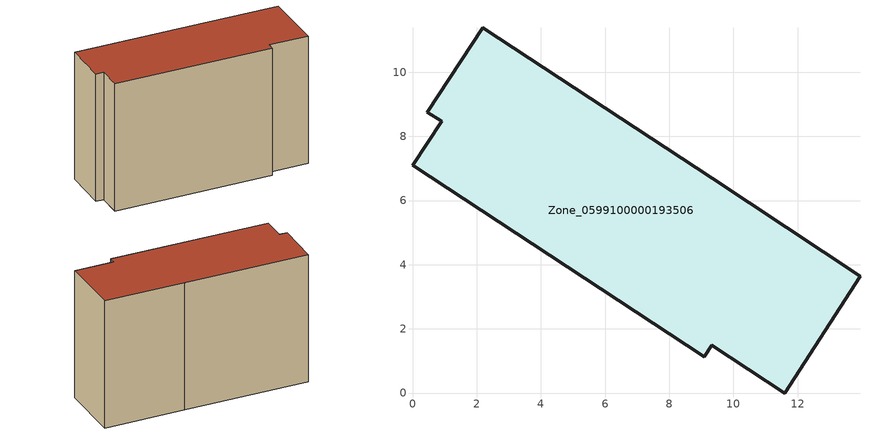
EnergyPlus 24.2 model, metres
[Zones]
Zone_0599100000193506
 floor ground (C_G): 9.33,6.69 13.94,3.63 11.59,0 9.32,1.49 9.08,1.13 0,7.1 0.91,8.47 0.45,8.76 2.19,11.38 z0
 wall outside (C_F): 9.08,1.13 9.32,1.49 11.59,0 13.94,3.63 9.33,6.69 2.19,11.38 0.45,8.76 0.91,8.47 0,7.1 9.08,1.13 z0:9.06
 roof outside (C_R): 0.91,8.47 0,7.1 9.08,1.13 9.32,1.49 11.59,0 13.94,3.63 9.33,6.69 2.19,11.38 0.45,8.76 z9.06
[BUILDING]
Pand.0599100000193506: North Axis=0; Terrain=City; Loads Convergence Tolerance Value=0.04; Temperature Convergence Tolerance Value=0.4; Solar Distribution=FullExterior; Maximum Number of Warmup Days=25; Minimum Number of Warmup Days=1
[Site:Location]
Rotterdam.The.Hague.AP_ZH_NLD Design_Conditions: Latitude=51.96; Longitude=4.45; Time Zone=1; Elevation=-4.5
[SITE:GROUNDTEMPERATURE:BUILDINGSURFACE]
18, 18, 18, 18, 18, 18, 18, 18, 18, 18, 18, 18
[MATERIAL] Thermal Absorptance=0.9; Solar Absorptance=0.7; Visible Absorptance=0.7
Name | Roughness | Thickness | Conductivity | Density | Specific Heat
G.TI.1946 | MediumSmooth | 0.15 | 1 | 540 | 1210
F.TI.1946 | Rough | 0.3 | 0.857143 | 1920 | 840
R.TI.1946 | MediumRough | 0.2 | 0.1 | 1500 | 1000
[CONSTRUCTION]
C_G: G.TI.1946
C_F: F.TI.1946
C_R: R.TI.1946
[ZONE]
Zone_0599100000193506: Type=1; Multiplier=1; Ceiling Height=Autocalculate; Volume=Autocalculate; Floor Area=autocalculate; Part of Total Floor Area=Yes
[ZONEINFILTRATION:DESIGNFLOWRATE]
Infil_Zone_0599100000193506: Zone or ZoneList or Space or SpaceList=Zone_0599100000193506; Schedule=AlwaysOn; Design Flow Rate Calculation Method=Flow/Area; Flow Rate per Floor Area=0.003; Constant Term Coefficient=1; Temperature Term Coefficient=0; Velocity Term Coefficient=0; Velocity Squared Term Coefficient=0
[HVACTEMPLATE:ZONE:IDEALLOADSAIRSYSTEM]
Zone_0599100000193506: Maximum Heating Supply Air Temperature=50; Minimum Cooling Supply Air Temperature=13; Maximum Heating Supply Air Humidity Ratio=0.0156; Minimum Cooling Supply Air Humidity Ratio=0.0077; Heating Limit=NoLimit; Cooling Limit=NoLimit; Dehumidification Control Type=ConstantSensibleHeatRatio; Cooling Sensible Heat Ratio=0.7; Dehumidification Setpoint=60; Humidification Control Type=None; Humidification Setpoint=30; Outdoor Air Method=None; Outdoor Air Flow Rate per Person=0.00944; Outdoor Air Flow Rate per Zone Floor Area=0; Outdoor Air Flow Rate per Zone=0; Demand Controlled Ventilation Type=None; Outdoor Air Economizer Type=NoEconomizer; Heat Recovery Type=None; Sensible Heat Recovery Effectiveness=0.7; Latent Heat Recovery Effectiveness=0.65
[ZONECONTROL:THERMOSTAT]
ThermostatControl_Zone_0599100000193506: Zone or ZoneList=Zone_0599100000193506; Control Type Schedule=DualSetpointControlType; Control 1=Thermostat_Zone_0599100000193506; Temperature Difference Between Cutout And Setpoint=0
[THERMOSTATSETPOINT:DUALSETPOINT]
Thermostat_Zone_0599100000193506: Heating Setpoint Temperature Schedule=HeatingSetpoint_Zone_0599100000193506; Cooling Setpoint Temperature Schedule=CoolingSetpoint_Zone_0599100000193506
[SCHEDULE:COMPACT]
HeatingSetpoint_Zone_0599100000193506: Through: 12/31, For: AllDays, Until: 24:00, 21
CoolingSetpoint_Zone_0599100000193506: Through: 12/31, For: AllDays, Until: 24:00, 24
DualSetpointControlType: Through: 12/31, For: AllDays, Until: 24:00, 4
AlwaysOn: Through: 12/31, For: AllDays, Until: 24:00, 1
